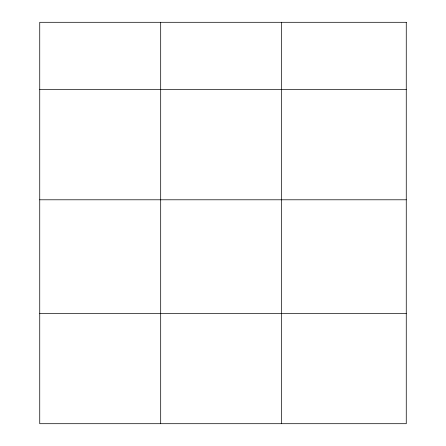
<?xml version="1.0" encoding="UTF-8"?>
<svg xmlns="http://www.w3.org/2000/svg" width="446" height="446" viewBox="0 0 446 446"><rect width="100%" height="100%" fill="white"/><g stroke="black" fill="none" stroke-linecap="round" stroke-linejoin="round"><path stroke-width="0.67" d="M39.739 89.507L406.261 89.507M39.739 199.791L406.261 199.791M39.739 313.415L406.261 313.415M281.643 22.3L281.643 423.7M160.688 22.3L160.688 423.7M406.261 22.3L39.739 22.3L39.739 423.7L406.261 423.7L406.261 22.3"/></g></svg>
